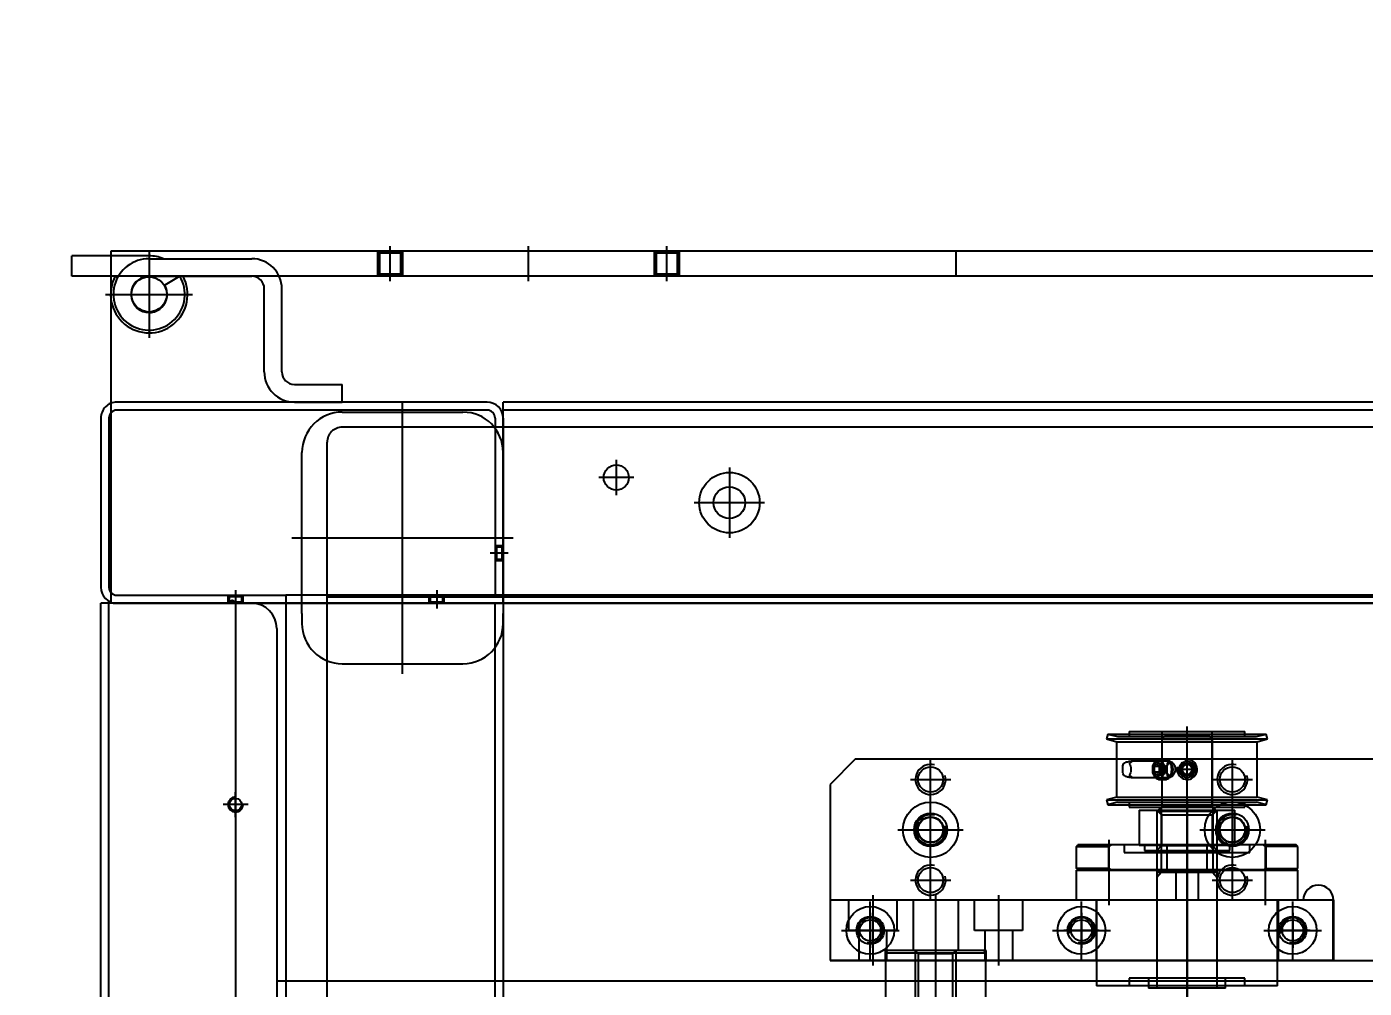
# Model space of a CAD drawing. Header units: inches. Extents: x 0 to 77285, y -118 to 40065.
# Drawn here: x 14636.9 to 14902.9, y 26129.1 to 26320.1 of the extents above; entities that cross this region are included whole.
import ezdxf

# ---------------------------------------------------------------- set-up
doc = ezdxf.new("R2010")
doc.units = ezdxf.units.IN
doc.header["$LTSCALE"] = 5
doc.header["$MEASUREMENT"] = 0
doc.layers.add('A', color=8, linetype='Continuous')
doc.styles.add('SCI', font='')
doc.styles.get('SCI').set_extended_font_data('Gulim')
doc.dimstyles.new('SCH', dxfattribs={"dimtxt": 2.5, "dimasz": 2, "dimexe": 1.25, "dimexo": 0.625, "dimtad": 1, "dimdec": 8, "dimtxsty": 'SCI', "dimcen": 2.5, "dimclrd": 4, "dimclre": 4, "dimclrt": 7, "dimadec": 8, "dimazin": 2, "dimtfac": 1, "dimtdec": 8, "dimtmove": 0, "dimatfit": 3, "dimfxl": 1, "dimarcsym": 0})

# ---------------------------------------------------------------- blocks, each defined once
blk = doc.blocks.new('A$Cc399747e')
at = {"ltscale": 5}
for p, q in [((2551.79, 71), (2551.79, 1381)), ((2630.19, 1381), (2630.19, 71)), ((2631.79, 1381), (2631.79, 71)), ((2604.99, 71), (2604.99, 1111)), ((2553.39, 1101), (2553.39, 71)), ((2594.99, 71), (2594.99, 1096)), ((2596.79, 76), (2596.79, 151)), ((2596.79, 146), (2263.79, 146)), ((2604.99, 113.5), (2604.99, 108.5)), ((2602.49, 111), (2607.49, 111)), ((2583.79, 83), (2559.79, 83)), ((2571.79, 85), (2571.79, 31)), ((2551.79, 75), (2551.79, 73)), ((2591.79, 73), (2591.79, 75)), ((2551.79, 41), (2551.79, 73)), ((2591.79, 73), (2591.79, 41)), ((1633.79, 71), (2629.79, 71)), ((2551.79, 71), (2631.79, 71)), ((2629.79, 1), (2629.79, 71)), ((2593.79, 58), (2549.79, 58)), ((2583.79, 33), (2559.79, 33)), ((1633.79, 6), (2629.79, 6)), ((2461.79, 1), (2461.79, 6)), ((2516.79, 1), (2516.79, 6)), ((2517.19, 5.6), (2516.79, 6)), ((2517.19, 5.6), (2521.39, 5.6)), ((2517.19, 1.4), (2517.19, 5.6)), ((2519.29, 0), (2519.29, 7)), ((2521.39, 5.6), (2521.79, 6)), ((2521.39, 1.4), (2521.39, 5.6)), ((2521.79, 1), (2521.79, 6)), ((2521.79, 1), (2521.79, 6)), ((2546.79, 0), (2546.79, 7)), ((2571.79, 1), (2571.79, 6)), ((2571.79, 1), (2571.79, 6)), ((2572.19, 5.6), (2571.79, 6)), ((2572.19, 5.6), (2576.39, 5.6)), ((2572.19, 1.4), (2572.19, 5.6)), ((2574.29, 0), (2574.29, 7)), ((2576.39, 5.6), (2576.79, 6)), ((2576.39, 1.4), (2576.39, 5.6)), ((2576.79, 1), (2576.79, 6)), ((1633.79, 1), (2629.79, 1)), ((2516.79, 1), (2517.19, 1.4)), ((2517.19, 1.4), (2521.39, 1.4)), ((2521.79, 1), (2521.39, 1.4)), ((2571.79, 1), (2572.19, 1.4)), ((2572.19, 1.4), (2576.39, 1.4)), ((2576.79, 1), (2576.39, 1.4))]:
    blk.add_line(p, q, dxfattribs=at)
at = {"ltscale": 3}
blk.add_line((2415.79, 903.5), (2415.79, 95.5), dxfattribs=at)
for p, q in [((2465.79, 137), (2465.79, 875)), ((2455.79, 871.5), (2455.79, 140.5)), ((2475.79, 140.5), (2475.79, 871.5)), ((2462.42, 140.63), (2462.42, 159.2)), ((2469.17, 159.2), (2469.17, 140.63)), ((2461.79, 140), (2461.79, 156)), ((2469.79, 156), (2469.79, 140)), ((2415.79, 110.1), (2415.79, 149.5)), ((2397.79, 147), (2433.79, 147)), ((2397.79, 147), (2397.79, 130)), ((2404.29, 147), (2404.29, 145.5)), ((2408.14, 147.5), (2423.44, 147.5)), ((2408.14, 147.5), (2408.14, 147)), ((2408.14, 147), (2408.14, 145.5)), ((2409.79, 147.5), (2409.79, 112.37)), ((2409.79, 147.5), (2409.79, 124.01)), ((2421.79, 112.37), (2421.79, 147.5)), ((2421.79, 124.01), (2421.79, 147.5)), ((2423.44, 147), (2423.44, 147.5)), ((2423.44, 145.5), (2423.44, 147)), ((2427.29, 145.5), (2427.29, 147)), ((2433.79, 130), (2433.79, 147)), ((2404.29, 145.5), (2427.29, 145.5)), ((2486.79, 142), (1746.79, 142)), ((2386.69, 130), (2386.69, 142)), ((2386.79, 130), (2386.79, 142)), ((2386.79, 142), (2486.79, 142)), ((2386.79, 130), (2386.79, 142)), ((2386.79, 142), (2486.79, 142)), ((2394.79, 141.75), (2394.79, 130.25)), ((2397.69, 130), (2397.69, 142)), ((2415.79, 129), (2415.79, 143)), ((2433.89, 130), (2433.89, 142)), ((2436.79, 141.75), (2436.79, 130.25)), ((2450.54, 136), (2450.54, 142)), ((2453.29, 129), (2453.29, 143)), ((2455.74, 142), (2455.74, 140)), ((2456.04, 136), (2456.04, 142)), ((2465.79, 129), (2465.79, 143)), ((2475.54, 136), (2475.54, 142)), ((2475.84, 140), (2475.84, 142)), ((2478.29, 129), (2478.29, 143)), ((2478.79, 141.75), (2478.79, 130.25)), ((2481.04, 136), (2481.04, 142)), ((2486.79, 130), (2486.79, 142)), ((2486.79, 130), (2486.79, 142)), ((2486.79, 107), (2486.79, 142)), ((2394.79, 132.5), (2394.79, 139.5)), ((2436.79, 132.5), (2436.79, 139.5)), ((2455.74, 140), (2475.84, 140)), ((2455.79, 140.5), (2475.79, 140.5)), ((2455.79, 140.5), (2456.29, 140)), ((2456.29, 140), (2475.29, 140)), ((2461.29, 130), (2461.29, 140)), ((2461.79, 140), (2462.42, 140.63)), ((2462.42, 140.63), (2469.17, 140.63)), ((2469.17, 140.63), (2469.79, 140)), ((2470.29, 130), (2470.29, 140)), ((2475.29, 140), (2475.79, 140.5)), ((2478.79, 132.5), (2478.79, 139.5)), ((2400.54, 136), (2389.04, 136)), ((2391.29, 136), (2398.29, 136)), ((2442.54, 136), (2431.04, 136)), ((2433.29, 136), (2440.29, 136)), ((2448.54, 130), (2448.54, 136)), ((2448.54, 136), (2458.04, 136)), ((2458.04, 136), (2458.04, 130)), ((2484.54, 136), (2473.04, 136)), ((2473.54, 130), (2473.54, 136)), ((2473.54, 136), (2483.04, 136)), ((2475.29, 136), (2482.29, 136)), ((2483.04, 136), (2483.04, 130)), ((2400.24, 118), (2400.24, 131)), ((2431.35, 118), (2431.35, 131)), ((2386.79, 130), (2486.79, 130)), ((2386.79, 130), (2486.79, 130)), ((2392.69, 130), (2486.79, 130)), ((2393.79, 130), (2437.79, 130)), ((2393.79, 130), (2393.79, 124.01)), ((2406.79, 130), (2406.79, 122)), ((2413.54, 130), (2413.54, 124.01)), ((2418.04, 124.01), (2418.04, 130)), ((2437.79, 130), (2437.79, 124.01)), ((2466.79, 130), (2466.79, 122)), ((2410.79, 126), (2402.79, 126)), ((2410.66, 124.5), (2409.79, 125.5)), ((2420.93, 124.5), (2421.79, 125.5)), ((2470.79, 126), (2462.79, 126)), ((2437.79, 124.01), (2393.79, 124.01)), ((2394.09, 124), (2393.79, 123.7)), ((2400.14, 123.7), (2393.79, 123.7)), ((2393.79, 123.7), (2393.79, 119.3)), ((2394.09, 124), (2437.49, 124)), ((2400.66, 124), (2400.14, 123.7)), ((2400.14, 119.3), (2400.14, 123.7)), ((2406.79, 122.5), (2406.79, 109.5)), ((2409.79, 124.5), (2421.79, 124.5)), ((2409.79, 124), (2409.79, 120.1)), ((2410.66, 111.5), (2410.66, 124.5)), ((2411.79, 124), (2411.79, 119)), ((2419.79, 119), (2419.79, 124)), ((2420.93, 111.5), (2420.93, 124.5)), ((2421.79, 120.1), (2421.79, 124)), ((2430.92, 124), (2431.44, 123.7)), ((2431.44, 123.7), (2437.79, 123.7)), ((2431.44, 119.3), (2431.44, 123.7)), ((2437.49, 124), (2437.79, 123.7)), ((2437.79, 123.7), (2437.79, 119.3)), ((2466.79, 122.5), (2466.79, 109.5)), ((2428.29, 120.5), (2403.29, 120.5)), ((2403.29, 120.5), (2403.29, 119)), ((2406.79, 120), (2406.79, 112)), ((2424.29, 120.1), (2407.29, 120.1)), ((2407.29, 120.1), (2407.29, 119.1)), ((2408.14, 120.5), (2408.14, 120.1)), ((2409.79, 120.1), (2410.74, 119.15)), ((2420.85, 119.15), (2421.79, 120.1)), ((2423.44, 120.1), (2423.44, 120.5)), ((2424.29, 119.1), (2424.29, 120.1)), ((2428.29, 119), (2428.29, 120.5)), ((2466.79, 120), (2466.79, 112)), ((2393.79, 119.3), (2400.14, 119.3)), ((2393.79, 119.3), (2394.09, 119)), ((2394.09, 119), (2437.49, 119)), ((2400.14, 119.3), (2400.66, 119)), ((2406.29, 119.1), (2413, 119.1)), ((2406.29, 119.1), (2406.29, 119)), ((2406.29, 119), (2406.29, 112.1)), ((2420.85, 119.15), (2410.74, 119.15)), ((2410.74, 119.15), (2410.74, 113.05)), ((2413, 119.1), (2413, 119)), ((2418.59, 119.1), (2413, 119.1)), ((2418.59, 119.1), (2425.29, 119.1)), ((2418.59, 119), (2418.59, 119.1)), ((2420.85, 113.05), (2420.85, 119.15)), ((2425.29, 119), (2425.29, 119.1)), ((2425.29, 112.1), (2425.29, 119)), ((2431.44, 119.3), (2430.92, 119)), ((2437.79, 119.3), (2431.44, 119.3)), ((2437.79, 119.3), (2437.49, 119)), ((2413.29, 116), (2400.29, 116)), ((2410.79, 116), (2402.79, 116)), ((2473.29, 116), (2460.29, 116)), ((2470.79, 116), (2462.79, 116)), ((2425.29, 112.1), (2406.29, 112.1)), ((2410.74, 113.05), (2409.79, 112.1)), ((2409.79, 112.37), (2410.66, 111.5)), ((2409.79, 112.37), (2421.79, 112.37)), ((2420.85, 113.05), (2410.74, 113.05)), ((2415.79, 112.25), (2415.79, 95.75)), ((2421.79, 112.1), (2420.85, 113.05)), ((2420.93, 111.5), (2421.79, 112.37)), ((2400.05, 111.02), (2399.79, 110.05)), ((2431.79, 110.05), (2399.79, 110.05)), ((2399.79, 110.05), (2401.85, 109.5)), ((2400.05, 111.02), (2401.98, 110.5)), ((2431.53, 111.02), (2400.05, 111.02)), ((2429.74, 109.5), (2401.85, 109.5)), ((2401.85, 109.5), (2401.85, 98.5)), ((2429.61, 110.5), (2401.98, 110.5)), ((2427.29, 111.5), (2404.29, 111.5)), ((2404.29, 111.5), (2404.29, 111.02)), ((2404.29, 111.02), (2404.29, 110.5)), ((2406.79, 110), (2406.79, 102)), ((2410.66, 111.5), (2420.93, 111.5)), ((2410.79, 111.5), (2410.79, 96.5)), ((2410.79, 98), (2410.79, 111.5)), ((2420.79, 96.5), (2420.79, 111.5)), ((2420.79, 98), (2420.79, 111.5)), ((2427.29, 111.02), (2427.29, 111.5)), ((2427.29, 110.5), (2427.29, 111.02)), ((2429.61, 110.5), (2431.53, 111.02)), ((2429.74, 109.5), (2431.79, 110.05)), ((2429.74, 109.5), (2429.74, 98.5)), ((2431.79, 110.05), (2431.53, 111.02)), ((2466.79, 110), (2466.79, 102)), ((2481.79, 102), (2486.79, 107)), ((2410.79, 106), (2402.79, 106)), ((2413.69, 104), (2417.89, 104)), ((2414.21, 104.37), (2414.17, 104.1)), ((2414.17, 104.1), (2414.18, 103.83)), ((2414.18, 103.83), (2414.23, 103.56)), ((2414.3, 104.63), (2414.21, 104.37)), ((2414.43, 104.87), (2414.3, 104.63)), ((2414.59, 105.09), (2414.43, 104.87)), ((2414.65, 105.15), (2414.59, 105.09)), ((2414.7, 105.2), (2414.65, 105.15)), ((2414.79, 105.27), (2414.7, 105.2)), ((2414.84, 105.32), (2414.79, 105.27)), ((2415.79, 105.15), (2414.79, 104.58)), ((2414.79, 103.42), (2414.79, 104.58)), ((2414.88, 105.34), (2414.84, 105.32)), ((2414.88, 105.34), (2414.94, 105.38)), ((2414.94, 105.38), (2415.01, 105.42)), ((2415.01, 105.42), (2415.09, 105.46)), ((2415.09, 105.46), (2415.19, 105.51)), ((2415.19, 105.51), (2415.29, 105.54)), ((2415.29, 105.54), (2415.39, 105.57)), ((2415.39, 105.57), (2415.43, 105.58)), ((2415.43, 105.58), (2415.48, 105.59)), ((2415.48, 105.59), (2415.5, 105.59)), ((2415.65, 105.61), (2415.5, 105.59)), ((2415.8, 105.62), (2415.65, 105.61)), ((2416.79, 104.58), (2415.79, 105.15)), ((2415.94, 105.61), (2415.8, 105.62)), ((2416.08, 105.59), (2415.94, 105.61)), ((2416.08, 105.59), (2416.13, 105.58)), ((2416.13, 105.58), (2416.18, 105.57)), ((2416.18, 105.57), (2416.19, 105.57)), ((2416.19, 105.57), (2416.31, 105.54)), ((2416.31, 105.54), (2416.41, 105.5)), ((2416.41, 105.5), (2416.5, 105.46)), ((2416.5, 105.46), (2416.59, 105.41)), ((2416.59, 105.41), (2416.65, 105.38)), ((2416.65, 105.38), (2416.7, 105.34)), ((2416.73, 105.32), (2416.7, 105.34)), ((2416.79, 105.28), (2416.73, 105.32)), ((2416.87, 105.21), (2416.79, 105.28)), ((2416.79, 103.42), (2416.79, 104.58)), ((2416.93, 105.15), (2416.87, 105.21)), ((2416.99, 105.09), (2416.93, 105.15)), ((2417.12, 104.93), (2416.99, 105.09)), ((2417.26, 104.69), (2417.12, 104.93)), ((2417.35, 104.44), (2417.26, 104.69)), ((2417.4, 104.17), (2417.35, 104.44)), ((2417.37, 103.63), (2417.41, 103.9)), ((2417.41, 103.9), (2417.4, 104.17)), ((2418.15, 104), (2418.17, 104.26)), ((2418.15, 103.93), (2418.15, 104)), ((2418.16, 103.79), (2418.15, 103.93)), ((2418.17, 103.7), (2418.16, 103.79)), ((2418.17, 104.26), (2418.22, 104.51)), ((2418.22, 104.51), (2418.3, 104.74)), ((2418.3, 104.74), (2418.42, 104.96)), ((2418.42, 104.96), (2418.55, 105.16)), ((2418.55, 105.16), (2418.7, 105.33)), ((2418.7, 105.33), (2418.78, 105.41)), ((2418.78, 105.41), (2418.87, 105.47)), ((2418.87, 105.47), (2418.95, 105.53)), ((2419.33, 105.63), (2418.9, 105.02)), ((2418.95, 105.53), (2419.03, 105.57)), ((2419.03, 105.57), (2419.18, 105.61)), ((2419.18, 105.61), (2419.25, 105.62)), ((2419.25, 105.62), (2419.26, 105.62)), ((2426.91, 105.62), (2419.26, 105.62)), ((2419.26, 105.62), (2419.32, 105.62)), ((2419.32, 105.62), (2419.43, 105.58)), ((2419.43, 105.58), (2419.52, 105.5)), ((2419.52, 105.5), (2419.6, 105.38)), ((2419.6, 105.38), (2419.66, 105.23)), ((2419.66, 105.23), (2419.71, 105.05)), ((2419.71, 105.05), (2419.74, 104.82)), ((2419.74, 104.82), (2419.75, 104.7)), ((2419.75, 104.7), (2419.76, 104.57)), ((2419.76, 104.57), (2419.76, 104.44)), ((2419.76, 104.44), (2419.77, 104.3)), ((2419.77, 103.76), (2419.76, 103.52)), ((2419.77, 104.3), (2419.77, 104.04)), ((2419.77, 104.04), (2419.77, 103.9)), ((2419.77, 103.9), (2419.77, 103.76)), ((2421.48, 106), (2419.91, 106)), ((2420.06, 104.58), (2420.56, 105.15)), ((2420.06, 103.42), (2420.06, 104.58)), ((2420.06, 104.58), (2422.35, 104.58)), ((2420.56, 105.15), (2421.85, 105.15)), ((2420.56, 105.15), (2421.06, 104.58)), ((2421.06, 104.58), (2421.06, 103.42)), ((2421.35, 104.58), (2421.85, 105.15)), ((2421.35, 103.42), (2421.35, 104.58)), ((2421.85, 105.15), (2422.35, 104.58)), ((2422.31, 105.28), (2422.06, 105.63)), ((2422.35, 103.42), (2422.35, 104.58)), ((2426.76, 105.59), (2426.74, 105.58)), ((2426.74, 105.58), (2426.74, 105.58)), ((2426.74, 105.57), (2426.79, 105.54)), ((2426.76, 105.59), (2426.83, 105.61)), ((2426.79, 105.54), (2426.85, 105.5)), ((2426.83, 105.61), (2426.91, 105.62)), ((2426.85, 105.5), (2426.92, 105.46)), ((2426.91, 105.62), (2426.91, 105.62)), ((2426.91, 105.62), (2426.98, 105.61)), ((2426.92, 105.46), (2427.01, 105.41)), ((2426.98, 105.61), (2427.05, 105.59)), ((2426.98, 104.17), (2427.01, 104.44)), ((2426.98, 103.9), (2426.98, 104.17)), ((2427, 103.63), (2426.98, 103.9)), ((2427.01, 105.41), (2427.1, 105.38)), ((2427.01, 104.44), (2427.07, 104.69)), ((2427.06, 105.59), (2427.05, 105.59)), ((2427.1, 105.58), (2427.06, 105.59)), ((2427.07, 104.69), (2427.15, 104.93)), ((2427.14, 105.57), (2427.1, 105.58)), ((2427.1, 105.38), (2427.2, 105.34)), ((2427.29, 105.54), (2427.14, 105.57)), ((2427.15, 104.93), (2427.22, 105.09)), ((2427.24, 105.32), (2427.2, 105.34)), ((2427.22, 105.09), (2427.25, 105.15)), ((2427.27, 105.28), (2427.24, 105.32)), ((2427.25, 105.15), (2427.27, 105.21)), ((2427.27, 105.25), (2427.27, 105.28)), ((2427.27, 105.21), (2427.27, 105.25)), ((2427.44, 105.51), (2427.29, 105.54)), ((2427.61, 105.46), (2427.44, 105.51)), ((2427.78, 105.42), (2427.61, 105.46)), ((2427.95, 105.38), (2427.78, 105.42)), ((2428.11, 105.34), (2427.95, 105.38)), ((2428.11, 105.34), (2428.2, 105.32)), ((2428.2, 105.32), (2428.27, 105.27)), ((2428.27, 105.27), (2428.36, 105.2)), ((2428.36, 105.2), (2428.4, 105.15)), ((2428.4, 105.15), (2428.42, 105.09)), ((2428.42, 105.09), (2428.49, 104.87)), ((2428.49, 104.87), (2428.55, 104.63)), ((2428.55, 104.63), (2428.56, 104.57)), ((2428.56, 104.57), (2428.58, 104.37)), ((2428.58, 104.37), (2428.59, 104.31)), ((2428.59, 104.31), (2428.6, 104.1)), ((2428.6, 104.1), (2428.59, 103.83)), ((2428.59, 103.83), (2428.59, 103.7)), ((2470.79, 106), (2462.79, 106)), ((1751.79, 102), (2481.79, 102)), ((2414.23, 103.56), (2414.33, 103.31)), ((2414.33, 103.31), (2414.46, 103.07)), ((2414.46, 103.07), (2414.59, 102.91)), ((2414.59, 102.91), (2414.65, 102.85)), ((2414.65, 102.85), (2414.72, 102.79)), ((2414.72, 102.79), (2414.8, 102.72)), ((2414.79, 103.42), (2415.79, 102.85)), ((2414.8, 102.72), (2414.85, 102.68)), ((2414.85, 102.68), (2414.88, 102.66)), ((2414.94, 102.62), (2414.88, 102.66)), ((2415, 102.59), (2414.94, 102.62)), ((2415.08, 102.54), (2415, 102.59)), ((2415.17, 102.5), (2415.08, 102.54)), ((2415.28, 102.46), (2415.17, 102.5)), ((2415.39, 102.43), (2415.28, 102.46)), ((2415.4, 102.43), (2415.39, 102.43)), ((2415.45, 102.42), (2415.4, 102.43)), ((2415.5, 102.41), (2415.45, 102.42)), ((2415.5, 102.41), (2415.64, 102.39)), ((2415.64, 102.39), (2415.79, 102.38)), ((2415.79, 102.85), (2416.79, 103.42)), ((2415.79, 102.38), (2415.94, 102.39)), ((2415.94, 102.39), (2416.08, 102.41)), ((2416.1, 102.41), (2416.08, 102.41)), ((2416.15, 102.42), (2416.1, 102.41)), ((2416.19, 102.43), (2416.15, 102.42)), ((2416.3, 102.46), (2416.19, 102.43)), ((2416.39, 102.49), (2416.3, 102.46)), ((2416.49, 102.54), (2416.39, 102.49)), ((2416.57, 102.58), (2416.49, 102.54)), ((2416.64, 102.62), (2416.57, 102.58)), ((2416.7, 102.66), (2416.64, 102.62)), ((2416.7, 102.66), (2416.74, 102.68)), ((2416.74, 102.68), (2416.79, 102.73)), ((2416.79, 102.73), (2416.88, 102.8)), ((2416.88, 102.8), (2416.94, 102.85)), ((2416.94, 102.85), (2416.99, 102.91)), ((2416.99, 102.91), (2417.16, 103.13)), ((2417.16, 103.13), (2417.28, 103.37)), ((2417.28, 103.37), (2417.37, 103.63)), ((2418.18, 103.65), (2418.17, 103.7)), ((2418.21, 103.51), (2418.18, 103.65)), ((2418.25, 103.39), (2418.21, 103.51)), ((2418.3, 103.26), (2418.25, 103.39)), ((2418.36, 103.14), (2418.3, 103.26)), ((2418.49, 102.92), (2418.36, 103.14)), ((2418.63, 102.74), (2418.49, 102.92)), ((2418.78, 102.59), (2418.63, 102.74)), ((2418.93, 102.48), (2418.78, 102.59)), ((2418.9, 102.98), (2419.33, 102.37)), ((2419.08, 102.41), (2418.93, 102.48)), ((2419.22, 102.38), (2419.08, 102.41)), ((2419.26, 102.38), (2419.22, 102.38)), ((2419.25, 102.38), (2426.91, 102.38)), ((2419.35, 102.39), (2419.26, 102.38)), ((2419.41, 102.41), (2419.35, 102.39)), ((2419.47, 102.45), (2419.41, 102.41)), ((2419.52, 102.49), (2419.47, 102.45)), ((2419.56, 102.55), (2419.52, 102.49)), ((2419.6, 102.62), (2419.56, 102.55)), ((2419.63, 102.69), (2419.6, 102.62)), ((2419.69, 102.87), (2419.63, 102.69)), ((2419.72, 103.07), (2419.69, 102.87)), ((2419.75, 103.29), (2419.72, 103.07)), ((2419.76, 103.52), (2419.75, 103.29)), ((2419.91, 102), (2421.48, 102)), ((2420.56, 102.85), (2420.06, 103.42)), ((2420.06, 103.42), (2422.35, 103.42)), ((2421.06, 103.42), (2420.56, 102.85)), ((2420.56, 102.85), (2421.85, 102.85)), ((2421.85, 102.85), (2421.35, 103.42)), ((2422.35, 103.42), (2421.85, 102.85)), ((2422.06, 102.37), (2422.31, 102.72)), ((2426.78, 102.46), (2426.74, 102.43)), ((2426.74, 102.42), (2426.74, 102.42)), ((2426.74, 102.42), (2426.75, 102.41)), ((2426.75, 102.41), (2426.76, 102.41)), ((2426.84, 102.39), (2426.76, 102.41)), ((2426.84, 102.49), (2426.78, 102.46)), ((2426.91, 102.54), (2426.84, 102.49)), ((2426.91, 102.38), (2426.84, 102.39)), ((2427, 102.58), (2426.91, 102.54)), ((2426.98, 102.39), (2426.91, 102.38)), ((2426.91, 102.38), (2426.91, 102.38)), ((2427.05, 102.41), (2426.98, 102.39)), ((2427.05, 103.37), (2427, 103.63)), ((2427.09, 102.62), (2427, 102.58)), ((2427.13, 103.13), (2427.05, 103.37)), ((2427.05, 102.41), (2427.08, 102.42)), ((2427.08, 102.42), (2427.13, 102.43)), ((2427.2, 102.66), (2427.09, 102.62)), ((2427.22, 102.91), (2427.13, 103.13)), ((2427.13, 102.43), (2427.14, 102.43)), ((2427.14, 102.43), (2427.3, 102.46)), ((2427.2, 102.66), (2427.25, 102.68)), ((2427.25, 102.85), (2427.22, 102.91)), ((2427.27, 102.8), (2427.25, 102.85)), ((2427.25, 102.68), (2427.27, 102.73)), ((2427.27, 102.75), (2427.27, 102.8)), ((2427.27, 102.73), (2427.27, 102.75)), ((2427.3, 102.46), (2427.47, 102.5)), ((2427.47, 102.5), (2427.64, 102.54)), ((2427.64, 102.54), (2427.81, 102.59)), ((2427.81, 102.59), (2427.96, 102.62)), ((2427.96, 102.62), (2428.11, 102.66)), ((2428.18, 102.68), (2428.11, 102.66)), ((2428.27, 102.72), (2428.18, 102.68)), ((2428.35, 102.79), (2428.27, 102.72)), ((2428.39, 102.85), (2428.35, 102.79)), ((2428.42, 102.91), (2428.39, 102.85)), ((2428.48, 103.07), (2428.42, 102.91)), ((2428.54, 103.31), (2428.48, 103.07)), ((2428.56, 103.43), (2428.54, 103.34)), ((2428.54, 103.34), (2428.54, 103.31)), ((2428.57, 103.56), (2428.56, 103.43)), ((2428.59, 103.7), (2428.57, 103.56)), ((2401.85, 98.5), (2399.79, 97.95)), ((2429.74, 98.5), (2401.85, 98.5)), ((2431.79, 97.95), (2429.74, 98.5)), ((2431.79, 97.95), (2399.79, 97.95)), ((2399.79, 97.95), (2400.05, 96.98)), ((2401.98, 97.5), (2400.05, 96.98)), ((2431.53, 96.98), (2400.05, 96.98)), ((2429.61, 97.5), (2401.98, 97.5)), ((2404.29, 97.5), (2404.29, 96.98)), ((2404.29, 96.98), (2404.29, 96.5)), ((2427.29, 96.5), (2404.29, 96.5)), ((2411.29, 97.5), (2410.79, 98)), ((2420.79, 98), (2410.79, 98)), ((2411.29, 97.5), (2420.29, 97.5)), ((2420.79, 98), (2420.29, 97.5)), ((2427.29, 96.98), (2427.29, 97.5)), ((2427.29, 96.5), (2427.29, 96.98)), ((2431.53, 96.98), (2429.61, 97.5)), ((2431.53, 96.98), (2431.79, 97.95)), ((2564.99, 68.4), (2564.99, 72)), ((2604.99, 68.4), (2604.99, 72)), ((2551.79, 71), (1711.79, 71)), ((1711.79, 69.4), (2551.79, 69.4)), ((2594.99, 71), (2551.79, 71)), ((2551.79, 71), (2551.79, 69.4)), ((2551.79, 71), (2551.79, 31)), ((2551.79, 34.2), (2551.79, 69.4)), ((2553.39, 69.4), (2551.79, 69.4)), ((2551.79, 69.4), (2594.99, 69.4)), ((2553.39, 34.2), (2553.39, 69.4)), ((2563.49, 71), (2563.76, 70.73)), ((2563.49, 71), (2563.49, 69.4)), ((2563.76, 69.67), (2563.49, 69.4)), ((2566.22, 70.73), (2563.76, 70.73)), ((2563.76, 70.73), (2563.76, 69.67)), ((2566.22, 69.67), (2563.76, 69.67)), ((2566.49, 71), (2566.22, 70.73)), ((2566.22, 70.73), (2566.22, 69.67)), ((2566.22, 69.67), (2566.49, 69.4)), ((2566.49, 71), (2566.49, 69.4)), ((2628.59, 71), (2594.99, 71)), ((2594.99, 69.4), (2594.99, 71)), ((2628.59, 69.4), (2594.99, 69.4)), ((2603.49, 71), (2603.76, 70.73)), ((2603.49, 71), (2603.49, 69.4)), ((2603.76, 69.67), (2603.49, 69.4)), ((2606.22, 70.73), (2603.76, 70.73)), ((2603.76, 70.73), (2603.76, 69.67)), ((2606.22, 69.67), (2603.76, 69.67)), ((2606.49, 71), (2606.22, 70.73)), ((2606.22, 70.73), (2606.22, 69.67)), ((2606.22, 69.67), (2606.49, 69.4)), ((2606.49, 71), (2606.49, 69.4)), ((2630.19, 34.2), (2630.19, 67.8)), ((2631.79, 34.2), (2631.79, 67.8)), ((2552.06, 62.23), (2551.79, 62.5)), ((2553.39, 62.5), (2551.79, 62.5)), ((2552.06, 59.77), (2552.06, 62.23)), ((2553.12, 62.23), (2552.06, 62.23)), ((2553.39, 62.5), (2553.12, 62.23)), ((2553.12, 59.77), (2553.12, 62.23)), ((2550.79, 61), (2554.39, 61)), ((2552.06, 59.77), (2551.79, 59.5)), ((2553.39, 59.5), (2551.79, 59.5)), ((2553.12, 59.77), (2552.06, 59.77)), ((2553.39, 59.5), (2553.12, 59.77)), ((2506.79, 44), (2506.79, 58)), ((2499.79, 51), (2513.79, 51)), ((2529.29, 42.5), (2529.29, 49.5)), ((2525.79, 46), (2532.79, 46)), ((1711.79, 32.6), (2551.79, 32.6)), ((2554.99, 32.6), (2628.59, 32.6)), ((1711.79, 31), (2551.79, 31)), ((2554.99, 31), (2628.59, 31)), ((2593.29, 31), (2583.79, 31)), ((2583.79, 31), (2583.79, 27.5)), ((2593.29, 27.5), (2583.79, 27.5)), ((2595.79, 25), (2595.79, 8.5)), ((2599.29, 25), (2599.29, 8.5)), ((2622.19, 0.95), (2622.19, 18.25)), ((2630.84, 9.6), (2613.54, 9.6)), ((2622.19, 6), (2601.79, 6)), ((2616.07, 6), (2619.09, 7.77)), ((2628.28, 5.95), (2637.54, 5.95)), ((2628.92, 5.95), (2628.43, 6.21)), ((2637.54, 5.95), (2637.54, 1.95)), ((2622.19, 2.5), (2601.79, 2.5)), ((2622.19, 1.95), (2637.54, 1.95))]:
    blk.add_line(p, q)
at = {"ltscale": 4}
for p, q in [((2586.79, 185), (2586.79, 39)), ((1781.79, 71), (2586.79, 71)), ((1781.79, 69.8), (2586.79, 69.8)), ((1784.79, 36), (2583.79, 36))]:
    blk.add_line(p, q, dxfattribs=at)
for centre, radius in [((2394.79, 136), 4.75), ((2394.79, 136), 2.75), ((2436.79, 136), 4.75), ((2436.79, 136), 2.75), ((2478.79, 136), 4.75), ((2478.79, 136), 2.75), ((2394.79, 136), 2.1), ((2436.79, 136), 2.1), ((2478.79, 136), 2.1), ((2406.79, 126), 2.5), ((2466.79, 126), 2.5), ((2406.79, 116), 5.5), ((2466.79, 116), 5.5), ((2406.79, 116), 3.3), ((2406.79, 116), 2.58), ((2406.79, 116), 2.5), ((2466.79, 116), 3.3), ((2466.79, 116), 2.58), ((2466.79, 116), 2.5), ((2406.79, 106), 2.5), ((2466.79, 106), 2.5), ((2415.79, 104), 1.25), ((2415.79, 104), 1), ((2605.65, 70.64), 0.25), ((2506.79, 51), 6), ((2506.79, 51), 3.15), ((2529.29, 46), 2.5), ((2622.19, 9.6), 3.5)]:
    blk.add_circle(centre, radius)
at = {"ltscale": 5}
blk.add_circle((2604.99, 111), 1.23, dxfattribs=at)
for centre, radius, start, end in [((2394.79, 136), 2.5, 75, 15), ((2436.79, 136), 2.5, 75, 15), ((2478.79, 136), 2.5, 75, 15), ((2389.69, 130), 3, 180, 0), ((2406.79, 126), 3, 255, 195), ((2466.79, 126), 3, 255, 195), ((2406.79, 116), 3, 255, 195), ((2466.79, 116), 3, 255, 195), ((2406.79, 106), 3, 255, 195), ((2466.79, 106), 3, 255, 195), ((2415.79, 104), 2, 345, 285), ((2415.79, 104), 1.57, 345, 285), ((2628.59, 67.8), 3.2, 0, 90), ((2628.59, 67.8), 1.6, 0, 90), ((2554.99, 34.2), 3.2, 180, 270), ((2554.99, 34.2), 1.6, 180, 270), ((2628.59, 34.2), 3.2, 270, 0), ((2628.59, 34.2), 1.6, 270, 0), ((2593.29, 25), 6, 0, 90), ((2593.29, 25), 2.5, 0, 90), ((2622.19, 9.6), 7.65, 331.5023, 208.0725), ((2622.19, 9.6), 7.1, 270, 210.467), ((2622.19, 9.6), 3.6, 270, 210.467), ((2601.79, 8.5), 6, 180, 270), ((2601.79, 8.5), 2.5, 180, 270), ((2622.19, 9.6), 7.65, 248.1413, 270)]:
    blk.add_arc(centre, radius, start, end)
for centre, radius, start, end in [((2604.99, 111), 1.5, 270, 180), ((2559.79, 75), 8, 90, 180), ((2583.79, 75), 8, 0, 90), ((2601.79, 76), 5, 180, 270), ((2559.79, 41), 8, 180, 270), ((2583.79, 41), 8, 270, 0)]:
    blk.add_arc(centre, radius, start, end, dxfattribs=at)
at = {"ltscale": 4}
blk.add_arc((2583.79, 39), 3, 270, 0, dxfattribs=at)
for centre, major_axis in [((2419.26, 104), (0, 1.25)), ((2419.91, 104), (0, 2)), ((2420.56, 104), (0, 1)), ((2421.48, 104), (0, 2)), ((2421.85, 104), (0, 1.57))]:
    blk.add_ellipse(centre, major_axis=major_axis, ratio=0.5)
blk = doc.blocks.new('*D366')
at = {"color": 4, "lineweight": -2, "transparency": 16777216}
for p, q in [((12554.65, 23925.55), (12554.65, 28076.14)), ((17979.65, 23925.05), (17979.65, 28076.14)), ((12714.65, 27976.14), (17819.65, 27976.14))]:
    blk.add_line(p, q, dxfattribs=at)
at = {"color": 4, "transparency": 16777216}
for points in [[(12714.65, 28002.81), (12714.65, 27949.48), (12554.65, 27976.14)], [(17819.65, 28002.81), (17819.65, 27949.48), (17979.65, 27976.14)]]:
    blk.add_solid(points, dxfattribs=at)
at = {"layer": 'Defpoints', "color": 0, "transparency": 16777216}
for p in [(17979.65, 27976.14), (12554.65, 23875.55), (17979.65, 23875.05)]:
    blk.add_point(p, dxfattribs=at)
at = {"color": 7, "transparency": 16777216, "insert": (15267.15, 28128.81), "char_height": 200, "attachment_point": 5, "style": 'SCI'}
blk.add_mtext('5425', dxfattribs=at)
blk = doc.blocks.new('*D367')
at = {"color": 4, "lineweight": -2, "transparency": 16777216}
for p, q in [((12554.65, 23925.55), (12554.65, 29140.68)), ((21064.65, 23433.05), (21064.65, 29140.68)), ((12714.65, 29040.68), (20904.65, 29040.68))]:
    blk.add_line(p, q, dxfattribs=at)
at = {"color": 4, "transparency": 16777216}
for points in [[(12714.65, 29067.34), (12714.65, 29014.01), (12554.65, 29040.68)], [(20904.65, 29067.34), (20904.65, 29014.01), (21064.65, 29040.68)]]:
    blk.add_solid(points, dxfattribs=at)
at = {"layer": 'Defpoints', "color": 0, "transparency": 16777216}
for p in [(21064.65, 29040.68), (12554.65, 23875.55), (21064.65, 23383.05)]:
    blk.add_point(p, dxfattribs=at)
at = {"color": 7, "transparency": 16777216, "insert": (16809.65, 29193.47), "char_height": 200, "attachment_point": 5, "style": 'SCI'}
blk.add_mtext('8510', dxfattribs=at)
blk = doc.blocks.new('*D374')
at = {"color": 4, "lineweight": -2, "transparency": 16777216}
for p, q in [((12554.65, 23925.55), (12554.65, 30215.88)), ((37924.65, 23433.05), (37924.65, 30215.88)), ((12714.65, 30115.88), (37764.65, 30115.88))]:
    blk.add_line(p, q, dxfattribs=at)
at = {"color": 4, "transparency": 16777216}
for points in [[(12714.65, 30142.54), (12714.65, 30089.21), (12554.65, 30115.88)], [(37764.65, 30142.54), (37764.65, 30089.21), (37924.65, 30115.88)]]:
    blk.add_solid(points, dxfattribs=at)
at = {"layer": 'Defpoints', "color": 0, "transparency": 16777216}
for p in [(37924.65, 30115.88), (12554.65, 23875.55), (37924.65, 23383.05)]:
    blk.add_point(p, dxfattribs=at)
at = {"color": 7, "transparency": 16777216, "insert": (25239.65, 30268.54), "char_height": 200, "attachment_point": 5, "style": 'SCI'}
blk.add_mtext('25370', dxfattribs=at)
blk = doc.blocks.new('*D584')
at = {"color": 4, "lineweight": -2, "transparency": 16777216}
for p, q in [((13372.15, 26261.28), (13372.15, 27562.51)), ((13827.65, 26261.28), (13827.65, 27562.51)), ((13532.15, 27462.51), (13667.65, 27462.51)), ((13827.65, 27462.51), (14778.2, 27462.51))]:
    blk.add_line(p, q, dxfattribs=at)
at = {"color": 4, "transparency": 16777216}
for points in [[(13532.15, 27489.17), (13532.15, 27435.84), (13372.15, 27462.51)], [(13667.65, 27489.17), (13667.65, 27435.84), (13827.65, 27462.51)]]:
    blk.add_solid(points, dxfattribs=at)
at = {"layer": 'Defpoints', "color": 0, "transparency": 16777216}
for p in [(13827.65, 27462.51), (13372.15, 26211.28), (13827.65, 26211.28, 53.7)]:
    blk.add_point(p, dxfattribs=at)
at = {"color": 7, "transparency": 16777216, "insert": (14382.92, 27627.55), "char_height": 200, "attachment_point": 5, "style": 'SCI'}
blk.add_mtext('455,5', dxfattribs=at)

msp = doc.modelspace()

# ---------------------------------------------------------------- block references
at = {"layer": 'A', "rotation": 180}
msp.add_blockref('A$Cc399747e', (17283.44187244, 26276.55060516), dxfattribs=at)

# ---------------------------------------------------------------- dimensions: what is measured, and where the dimension line sits
for base, p1, p2, picture, middle in [((37924.649780898, 30115.8761734788), (12554.649780898, 23875.5504762968), (37924.649780898, 23383.0504762948), '*D374', (25239.649780898, 30268.5392893244)), ((21064.649780898, 29040.6754827387), (12554.649780898, 23875.5504762968), (21064.649780898, 23383.0504762948), '*D367', (16809.649780898, 29193.4717543765)), ((17979.649780898, 27976.1433020648), (12554.649780898, 23875.5504762968), (17979.649780898, 23875.0504762948), '*D366', (15267.149780898, 28128.8064179103)), ((13827.6497808972, 27462.5069525056), (13372.149780898, 26211.2785114895), (13827.6497808972, 26211.2785114895, 53.6952909386), '*D584', (14382.9227502714, 27627.5535570329))]:
    dim = msp.add_linear_dim(base=base, p1=p1, p2=p2, dimstyle='SCH', override={"dimscale": 80})
    dim.commit()
    dim.dimension.update_dxf_attribs({"geometry": picture, "text_midpoint": middle})

doc.saveas('drawing.dxf')
